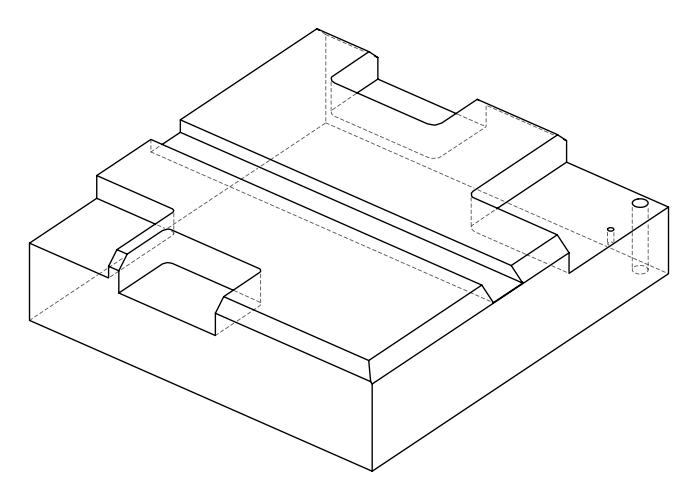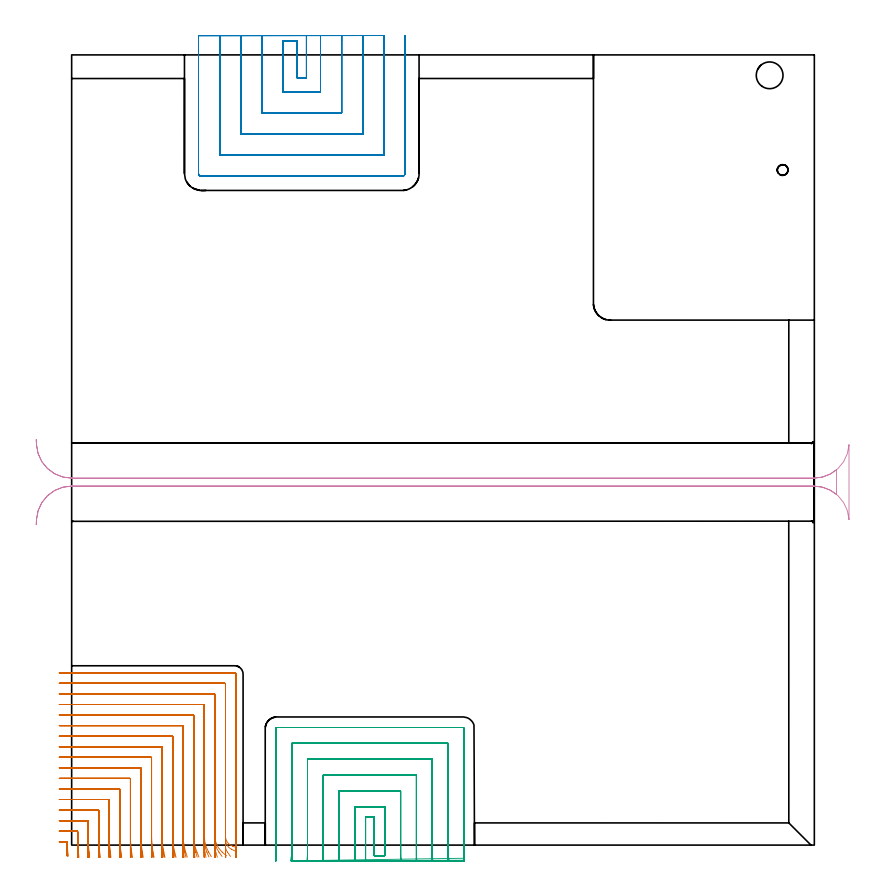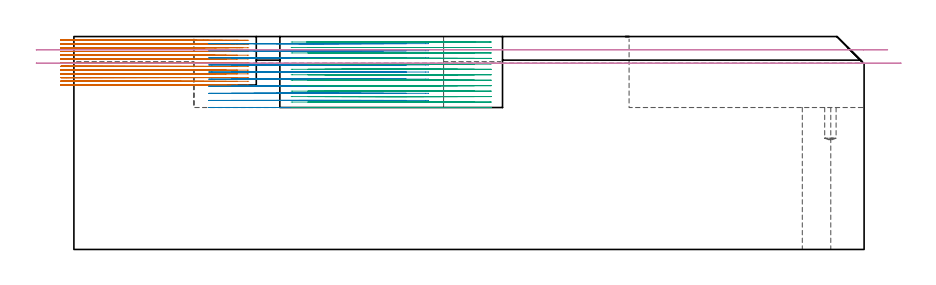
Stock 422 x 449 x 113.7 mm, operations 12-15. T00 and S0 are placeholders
(PLAN: 15 operations, 9 tool changes, 201.3 min)
(1 SPOT_DRILL | STEP1HOLE | NXT0321_9005460120000 | 0.04 min | 4187 mm3)
(2 SPOT_DRILL_1 | STEP1POCKET | NXT0321_9005460120000 | 0.04 min | 4143 mm3)
(3 DRILL_THROUGH_HOLE_INTO_CENTER | STEP1HOLE | NXT0301_065 | 0.33 min | 5257 mm3)
(4 DRILL_TO_ENLARGE_THROUGH_HOLE | STEP1HOLE | UGT0301_282 | 0.34 min | 11137 mm3)
(5 DRILL_BLIND_HOLE_INTO_CENTER | STEP1POCKET | NXT0301_032 | 0.09 min | 496 mm3)
(6 AREA_MILL | FG_CHAMFER_SURFACE | UGT0205_001 | 0.74 min | 2062 mm3)
(7 AREA_MILL_1 | FG_CHAMFER_SURFACE_1 | UGT0205_001 | 2.84 min | 6374 mm3)
(8 AREA_MILL_2 | FG_CHAMFER_SURFACE_2 | UGT0205_001 | 7.63 min | 15856 mm3)
(9 AREA_MILL_3 | FG_CHAMFER_SURFACE_3 | UGT0205_001 | 4.24 min | 10134 mm3)
(10 AREA_MILL_4 | FG_CHAMFER_SURFACE_4 | UGT0205_001 | 12.65 min | 30746 mm3)
(11 MILL_CORNER_NOTCH_RECTANGULAR | CORNER_NOTCH_RECTANGULAR | NXT0201_012 | Follow Part, ap 4, ae 75% | 38.88 min | 703736 mm3)
(12 MILL_CORNER_NOTCH_RECTANGULAR_1 | CORNER_NOTCH_RECTANGULAR_1 | NXT0201_009 | Follow Part, ap 2, ae 75% | 53.77 min | 256352 mm3)
(13 MILL_SLOT | SLOT_PARTIAL_RECTANGULAR | NXT0201_012 | Follow Part, ap 4, ae 75% | 30.95 min | 386375 mm3)
(14 MILL_SLOT_1 | SLOT_PARTIAL_RECTANGULAR_1 | NXT0201_011 | Follow Part, ap 3, ae 75% | 44.79 min | 326332 mm3)
(15 MILL_RECTANGULAR_SLOT | SLOT_RECTANGULAR | UGT0201_019 | Follow Part, ap 10, ae 75% | 3.96 min | 262564 mm3)
(TOOL NXT0321_9005460120000 | NC Spot Drill, 142deg, 12mm, Carbide, Uncoated | D12 PA142 FL30 Z2)
(TOOL NXT0301_065 | Carbide Drill 9.4mm [860.1-0940-075A1-MM 2214] | D9.4 PA140 FL98 Z2)
(TOOL UGT0301_282 | Twist Drill 15.2 mm | D15.2 PA118 FL120 Z2)
(TOOL NXT0301_032 | Carbide Drill 6.1mm [860.1-0610-031A1-MM 2214] | D6.1 PA140 FL53 Z2)
(TOOL UGT0205_001 | Chamfer Mill 20 x 3 x 45 deg. | D20 FL50 Z2)
(TOOL NXT0201_012 | ENDMILL 16mm [2P460-1600-NA 1630] | D16 FL38 Z6)
(TOOL NXT0201_009 | ENDMILL 8mm [2P460-0800-NA 1630] | D8 FL26 Z6)
(TOOL NXT0201_011 | ENDMILL 12mm [2P460-1200-NA 1630] | D12 FL38 Z6)
(TOOL UGT0201_019 | End mill 40 mm | D40 FL63 Z6)
(OP 12 MILL_CORNER_NOTCH_RECTANGULAR_1)
G17 G21 G94 G90
T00 M6
G54
G17 G0 G90 X-1.97 Y-6.308 S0 M3
G43 Z123.7 H1
Z111.708
G94 G1 X-2.233 Y-3.319 F250.
G2 X-2.534 Y1.521 R96.
G3 X-2.928 Y1.9 R0.4
G1 X-4.
X-7.
G0 Z123.7
X4.161 Y-6.985
Z111.708
G1 X3.858 Y-4.
G2 X3.4 Y5.072 R90. F500.
G1 Y7.506
G3 X3.006 Y7.9 R0.4
G1 X-4.
X-7. F250.
G0 Z123.7
X10.215 Y-6.982
Z111.708
G1 X9.891 Y-4.
G2 X9.4 Y5.072 R84. F500.
G1 Y13.506
G3 X9.006 Y13.9 R0.4
G1 X-4.
X-7. F250.
G0 Z123.7
X16.278 Y-6.98
Z111.708
G1 X15.929 Y-4.
G2 X15.4 Y5.072 R78. F500.
G1 Y19.505
G3 X15.005 Y19.9 R0.4
G1 X-4.
X-7. F250.
G0 Z123.7
X22.352 Y-6.976
Z111.708
G1 X21.974 Y-4.
G2 X21.4 Y5.072 R72. F500.
G1 Y25.505
G3 X21.005 Y25.9 R0.4
G1 X-4.
X-7. F250.
G0 Z123.7
X28.439 Y-6.972
Z111.708
G1 X28.027 Y-4.
G2 X27.4 Y5.072 R66. F500.
G1 Y31.505
G3 X27.005 Y31.9 R0.4
G1 X-4.
X-7. F250.
G0 Z123.7
X34.544 Y-6.966
Z111.708
G1 X34.09 Y-4.
G2 X33.4 Y5.072 R60. F500.
G1 Y37.505
G3 X33.005 Y37.9 R0.4
G1 X-4.
X-7. F250.
G0 Z123.7
X40.672 Y-6.957
Z111.708
G1 X40.168 Y-4.
G2 X39.4 Y5.072 R54. F500.
G1 Y43.505
G3 X39.005 Y43.9 R0.4
G1 X-4.
X-7. F250.
G0 Z123.7
X46.832 Y-6.946
Z111.708
G1 X46.265 Y-4.
G2 X45.4 Y5.072 R48. F500.
G1 Y49.504
G3 X45.004 Y49.9 R0.4
G1 X-4.
X-7. F250.
G0 Z123.7
X53.04 Y-6.929
Z111.708
G1 X52.392 Y-4.
G2 X51.4 Y5.072 R42. F500.
G1 Y55.504
G3 X51.004 Y55.9 R0.4
G1 X-4.
X-7. F250.
G0 Z123.7
X59.318 Y-6.903
Z111.708
G1 X58.562 Y-4.
G2 X57.4 Y5.072 R36. F500.
G1 Y61.504
G3 X57.004 Y61.9 R0.4
G1 X-4.
X-7. F250.
G0 Z123.7
X65.712 Y-6.86
Z111.708
G1 X64.805 Y-4.
G2 X63.4 Y5.072 R30. F500.
G1 Y67.504
G3 X63.004 Y67.9 R0.4
G1 X-4.
X-7. F250.
G0 Z123.7
X72.315 Y-6.777
Z111.708
G1 X71.181 Y-4.
G2 X69.4 Y5.072 R24. F500.
G1 Y73.504
G3 X69.004 Y73.9 R0.4
G1 X-4.
X-7. F250.
G0 Z123.7
X79.366 Y-6.591
Z111.708
G1 X77.854 Y-4.
G2 X75.4 Y5.072 R18. F500.
G1 Y79.503
G3 X75.003 Y79.9 R0.4
G1 X-4.
X-7. F250.
G0 Z123.7
X87.814 Y-5.964
Z111.708
G1 X85.546 Y-4.
G2 X81.4 Y5.072 R12. F500.
G1 Y85.503
G3 X81.003 Y85.9 R0.4
G1 X-4.
X-7. F250.
G0 Z123.7
X92.771 Y-1.08
Z111.708
G1 X91.36 Y-0.57
G2 X87.4 Y5.072 R6. F500.
G1 Y91.503
G3 X87.003 Y91.9 R0.4
G1 X-4.
X-7. F250.
G0 Z123.7
X93.4 Y2.072
Z111.708
G1 Y5.072
Y97.2 F500.
G3 X92.7 Y97.9 R0.7
G1 X-4.
X-7. F250.
G0 Z123.7
X-2.201 Y-6.196
Z109.715
G1 X-2.396 Y-3.203
G2 X-2.588 Y1.513 R96.
G3 X-2.981 Y1.9 R0.4
G1 X-4.
X-7.
G0 Z123.7
X3.911 Y-6.991
Z109.715
G1 X3.676 Y-4.
G2 X3.4 Y3.049 R90. F500.
G1 Y7.506
G3 X3.006 Y7.9 R0.4
G1 X-4.
X-7. F250.
G0 Z123.7
X9.948 Y-6.989
Z109.715
G1 X9.696 Y-4.
G2 X9.4 Y3.049 R84. F500.
G1 Y13.506
G3 X9.006 Y13.9 R0.4
G1 X-4.
X-7. F250.
G0 Z123.7
X15.99 Y-6.988
Z109.715
G1 X15.719 Y-4.
G2 X15.4 Y3.049 R78. F500.
G1 Y19.505
G3 X15.005 Y19.9 R0.4
G1 X-4.
X-7. F250.
G0 Z123.7
X22.04 Y-6.986
Z109.715
G1 X21.746 Y-4.
G2 X21.4 Y3.049 R72. F500.
G1 Y25.505
G3 X21.005 Y25.9 R0.4
G1 X-4.
X-7. F250.
G0 Z123.7
X28.098 Y-6.983
Z109.715
G1 X27.777 Y-4.
G2 X27.4 Y3.049 R66. F500.
G1 Y31.505
G3 X27.005 Y31.9 R0.4
G1 X-4.
X-7. F250.
G0 Z123.7
X34.168 Y-6.979
Z109.715
G1 X33.815 Y-4.
G2 X33.4 Y3.049 R60. F500.
G1 Y37.505
G3 X33.005 Y37.9 R0.4
G1 X-4.
X-7. F250.
G0 Z123.7
X40.254 Y-6.974
Z109.715
G1 X39.862 Y-4.
G2 X39.4 Y3.049 R54. F500.
G1 Y43.505
G3 X39.005 Y43.9 R0.4
G1 X-4.
X-7. F250.
G0 Z123.7
X46.361 Y-6.967
Z109.715
G1 X45.92 Y-4.
G2 X45.4 Y3.049 R48. F500.
G1 Y49.504
G3 X45.004 Y49.9 R0.4
G1 X-4.
X-7. F250.
G0 Z123.7
X52.499 Y-6.957
Z109.715
G1 X51.996 Y-4.
G2 X51.4 Y3.049 R42. F500.
G1 Y55.504
G3 X51.004 Y55.9 R0.4
G1 X-4.
X-7. F250.
G0 Z123.7
X58.684 Y-6.942
Z109.715
G1 X58.097 Y-4.
G2 X57.4 Y3.049 R36. F500.
G1 Y61.504
G3 X57.004 Y61.9 R0.4
G1 X-4.
X-7. F250.
G0 Z123.7
X64.945 Y-6.916
Z109.715
G1 X64.24 Y-4.
G2 X63.4 Y3.049 R30. F500.
G1 Y67.504
G3 X63.004 Y67.9 R0.4
G1 X-4.
X-7. F250.
G0 Z123.7
X71.34 Y-6.868
Z109.715
G1 X70.458 Y-4.
G2 X69.4 Y3.049 R24. F500.
G1 Y73.504
G3 X69.004 Y73.9 R0.4
G1 X-4.
X-7. F250.
G0 Z123.7
X78.012 Y-6.76
Z109.715
G1 X76.838 Y-4.
G2 X75.4 Y3.049 R18. F500.
G1 Y79.503
G3 X75.003 Y79.9 R0.4
G1 X-4.
X-7. F250.
G0 Z123.7
X85.451 Y-6.428
Z109.715
G1 X83.688 Y-4.
G2 X81.4 Y3.049 R12. F500.
G1 Y85.503
G3 X81.003 Y85.9 R0.4
G1 X-4.
X-7. F250.
G0 Z123.7
X93.434 Y-3.659
Z109.715
G1 X90.744 Y-2.331
G2 X87.4 Y3.049 R6. F500.
G1 Y91.503
G3 X87.003 Y91.9 R0.4
G1 X-4.
X-7. F250.
G0 Z123.7
X93.4 Y0.049
Z109.715
G1 Y3.049
Y97.2 F500.
G3 X92.7 Y97.9 R0.7
G1 X-4.
X-7. F250.
G0 Z123.7
X-2.486 Y-6.067
Z107.723
G1 X-2.566 Y-3.069
G2 X-2.6 Y-0.511 R96.
G1 Y1.506
G3 X-2.994 Y1.9 R0.4
G1 X-4.
X-7.
G0 Z123.7
X3.584 Y-6.998
Z107.723
G1 X3.468 Y-4.
G2 X3.4 Y-0.511 R90. F500.
G1 Y7.506
G3 X3.006 Y7.9 R0.4
G1 X-4.
X-7. F250.
G0 Z123.7
X9.597 Y-6.997
Z107.723
G1 X9.472 Y-4.
G2 X9.4 Y-0.511 R84. F500.
G1 Y13.506
G3 X9.006 Y13.9 R0.4
G1 X-4.
X-7. F250.
G0 Z123.7
X15.612 Y-6.997
Z107.723
G1 X15.478 Y-4.
G2 X15.4 Y-0.511 R78. F500.
G1 Y19.505
G3 X15.005 Y19.9 R0.4
G1 X-4.
X-7. F250.
G0 Z123.7
X21.63 Y-6.996
Z107.723
G1 X21.485 Y-4.
G2 X21.4 Y-0.511 R72. F500.
G1 Y25.505
G3 X21.005 Y25.9 R0.4
G1 X-4.
X-7. F250.
G0 Z123.7
X27.651 Y-6.996
Z107.723
G1 X27.492 Y-4.
G2 X27.4 Y-0.511 R66. F500.
G1 Y31.505
G3 X27.005 Y31.9 R0.4
G1 X-4.
X-7. F250.
G0 Z123.7
X33.676 Y-6.995
Z107.723
G1 X33.502 Y-4.
G2 X33.4 Y-0.511 R60. F500.
G1 Y37.505
G3 X33.005 Y37.9 R0.4
G1 X-4.
X-7. F250.
G0 Z123.7
X39.707 Y-6.994
Z107.723
G1 X39.513 Y-4.
G2 X39.4 Y-0.511 R54. F500.
G1 Y43.505
G3 X39.005 Y43.9 R0.4
G1 X-4.
X-7. F250.
G0 Z123.7
X45.745 Y-6.992
Z107.723
G1 X45.527 Y-4.
G2 X45.4 Y-0.511 R48. F500.
G1 Y49.504
G3 X45.004 Y49.9 R0.4
G1 X-4.
X-7. F250.
G0 Z123.7
X51.794 Y-6.99
Z107.723
G1 X51.545 Y-4.
G2 X51.4 Y-0.511 R42. F500.
G1 Y55.504
G3 X51.004 Y55.9 R0.4
G1 X-4.
X-7. F250.
G0 Z123.7
X57.86 Y-6.986
Z107.723
G1 X57.569 Y-4.
G2 X57.4 Y-0.511 R36. F500.
G1 Y61.504
G3 X57.004 Y61.9 R0.4
G1 X-4.
X-7. F250.
G0 Z123.7
X63.952 Y-6.98
Z107.723
G1 X63.604 Y-4.
G2 X63.4 Y-0.511 R30. F500.
G1 Y67.504
G3 X63.004 Y67.9 R0.4
G1 X-4.
X-7. F250.
G0 Z123.7
X70.091 Y-6.968
Z107.723
G1 X69.655 Y-4.
G2 X69.4 Y-0.511 R24. F500.
G1 Y73.504
G3 X69.004 Y73.9 R0.4
G1 X-4.
X-7. F250.
G0 Z123.7
X76.323 Y-6.943
Z107.723
G1 X75.741 Y-4.
G2 X75.4 Y-0.511 R18. F500.
G1 Y79.503
G3 X75.003 Y79.9 R0.4
G1 X-4.
X-7. F250.
G0 Z123.7
X82.79 Y-6.87
Z107.723
G1 X81.918 Y-4.
G2 X81.4 Y-0.511 R12. F500.
G1 Y85.503
G3 X81.003 Y85.9 R0.4
G1 X-4.
X-7. F250.
G0 Z123.7
X90.263 Y-6.441
Z107.723
G1 X88.518 Y-4.
G2 X87.4 Y-0.511 R6. F500.
G1 Y91.503
G3 X87.003 Y91.9 R0.4
G1 X-4.
X-7. F250.
G0 Z123.7
X93.4 Y-3.511
Z107.723
G1 Y-0.511
Y97.2 F500.
G3 X92.7 Y97.9 R0.7
G1 X-4.
X-7. F250.
G0 Z123.7
X-2.6 Y-6.04
Z105.731
G1 Y-3.04
Y1.506
G3 X-2.994 Y1.9 R0.4
G1 X-4.
X-7.
G0 Z123.7
X3.418 Y-7.
Z105.731
G1 X3.401 Y-4.
G2 X3.4 Y-3.496 R90. F500.
G1 Y7.506
G3 X3.006 Y7.9 R0.4
G1 X-4.
X-7. F250.
G0 Z123.7
X9.42 Y-7.
Z105.731
G1 X9.402 Y-4.
G2 X9.4 Y-3.496 R84. F500.
G1 Y13.506
G3 X9.006 Y13.9 R0.4
G1 X-4.
X-7. F250.
G0 Z123.7
X15.421 Y-7.
Z105.731
G1 X15.402 Y-4.
G2 X15.4 Y-3.496 R78. F500.
G1 Y19.505
G3 X15.005 Y19.9 R0.4
G1 X-4.
X-7. F250.
G0 Z123.7
X21.423 Y-7.
Z105.731
G1 X21.402 Y-4.
G2 X21.4 Y-3.496 R72. F500.
G1 Y25.505
G3 X21.005 Y25.9 R0.4
G1 X-4.
X-7. F250.
G0 Z123.7
X27.425 Y-7.
Z105.731
G1 X27.402 Y-4.
G2 X27.4 Y-3.496 R66. F500.
G1 Y31.505
G3 X27.005 Y31.9 R0.4
G1 X-4.
X-7. F250.
G0 Z123.7
X33.427 Y-7.
Z105.731
G1 X33.402 Y-4.
G2 X33.4 Y-3.496 R60. F500.
G1 Y37.505
G3 X33.005 Y37.9 R0.4
G1 X-4.
X-7. F250.
G0 Z123.7
X39.43 Y-7.
Z105.731
G1 X39.402 Y-4.
G2 X39.4 Y-3.496 R54. F500.
G1 Y43.505
G3 X39.005 Y43.9 R0.4
G1 X-4.
X-7. F250.
G0 Z123.7
X45.434 Y-7.
Z105.731
G1 X45.403 Y-4.
G2 X45.4 Y-3.496 R48. F500.
G1 Y49.504
G3 X45.004 Y49.9 R0.4
G1 X-4.
X-7. F250.
G0 Z123.7
X51.439 Y-7.
Z105.731
G1 X51.403 Y-4.
G2 X51.4 Y-3.496 R42. F500.
G1 Y55.504
G3 X51.004 Y55.9 R0.4
G1 X-4.
X-7. F250.
G0 Z123.7
X57.446 Y-7.
Z105.731
G1 X57.404 Y-4.
G2 X57.4 Y-3.496 R36. F500.
G1 Y61.504
G3 X57.004 Y61.9 R0.4
G1 X-4.
X-7. F250.
G0 Z123.7
X63.455 Y-7.
Z105.731
G1 X63.404 Y-4.
G2 X63.4 Y-3.496 R30. F500.
G1 Y67.504
G3 X63.004 Y67.9 R0.4
G1 X-4.
X-7. F250.
G0 Z123.7
X69.468 Y-6.999
Z105.731
G1 X69.405 Y-4.
G2 X69.4 Y-3.496 R24. F500.
G1 Y73.504
G3 X69.004 Y73.9 R0.4
G1 X-4.
X-7. F250.
G0 Z123.7
X75.491 Y-6.999
Z105.731
G1 X75.407 Y-4.
G2 X75.4 Y-3.496 R18. F500.
G1 Y79.503
G3 X75.003 Y79.9 R0.4
G1 X-4.
X-7. F250.
G0 Z123.7
X81.537 Y-6.997
Z105.731
G1 X81.411 Y-4.
G2 X81.4 Y-3.496 R12. F500.
G1 Y85.503
G3 X81.003 Y85.9 R0.4
G1 X-4.
X-7. F250.
G0 Z123.7
X87.673 Y-6.989
Z105.731
G1 X87.421 Y-4.
G2 X87.4 Y-3.496 R6. F500.
G1 Y91.503
G3 X87.003 Y91.9 R0.4
G1 X-4.
X-7. F250.
G0 Z123.7
X93.4 Y-6.496
Z105.731
G1 Y-3.496
Y97.2 F500.
G3 X92.7 Y97.9 R0.7
G1 X-4.
X-7. F250.
G0 Z123.7
X-2.6 Y-6.04
Z103.738
G1 Y-3.04
Y1.506
G3 X-2.994 Y1.9 R0.4
G1 X-4.
X-7.
G0 Z123.7
X3.4 Y-7.
Z103.738
G1 Y-4.
Y7.506 F500.
G3 X3.006 Y7.9 R0.4
G1 X-4.
X-7. F250.
G0 Z123.7
X9.4 Y-7.
Z103.738
G1 Y-4.
Y13.506 F500.
G3 X9.006 Y13.9 R0.4
G1 X-4.
X-7. F250.
G0 Z123.7
X15.4 Y-7.
Z103.738
G1 Y-4.
Y19.505 F500.
G3 X15.005 Y19.9 R0.4
G1 X-4.
X-7. F250.
G0 Z123.7
X21.4 Y-7.
Z103.738
G1 Y-4.
Y25.505 F500.
G3 X21.005 Y25.9 R0.4
G1 X-4.
X-7. F250.
G0 Z123.7
X27.4 Y-7.
Z103.738
G1 Y-4.
Y31.505 F500.
G3 X27.005 Y31.9 R0.4
G1 X-4.
X-7. F250.
G0 Z123.7
X33.4 Y-7.
Z103.738
G1 Y-4.
Y37.505 F500.
G3 X33.005 Y37.9 R0.4
G1 X-4.
X-7. F250.
G0 Z123.7
X39.4 Y-7.
Z103.738
G1 Y-4.
Y43.505 F500.
G3 X39.005 Y43.9 R0.4
G1 X-4.
X-7. F250.
G0 Z123.7
X45.4 Y-7.
Z103.738
G1 Y-4.
Y49.504 F500.
G3 X45.004 Y49.9 R0.4
G1 X-4.
X-7. F250.
G0 Z123.7
X51.4 Y-7.
Z103.738
G1 Y-4.
Y55.504 F500.
G3 X51.004 Y55.9 R0.4
G1 X-4.
X-7. F250.
G0 Z123.7
X57.4 Y-7.
Z103.738
G1 Y-4.
Y61.504 F500.
G3 X57.004 Y61.9 R0.4
G1 X-4.
X-7. F250.
G0 Z123.7
X63.4 Y-7.
Z103.738
G1 Y-4.
Y67.504 F500.
G3 X63.004 Y67.9 R0.4
G1 X-4.
X-7. F250.
G0 Z123.7
X69.4 Y-7.
Z103.738
G1 Y-4.
Y73.504 F500.
G3 X69.004 Y73.9 R0.4
G1 X-4.
X-7. F250.
G0 Z123.7
X75.4 Y-7.
Z103.738
G1 Y-4.
Y79.503 F500.
G3 X75.003 Y79.9 R0.4
G1 X-4.
X-7. F250.
G0 Z123.7
X81.4 Y-7.
Z103.738
G1 Y-4.
Y85.503 F500.
G3 X81.003 Y85.9 R0.4
G1 X-4.
X-7. F250.
G0 Z123.7
X87.4 Y-7.
Z103.738
G1 Y-4.
Y91.503 F500.
G3 X87.003 Y91.9 R0.4
G1 X-4.
X-7. F250.
G0 Z123.7
X93.4 Y-7.
Z103.738
G1 Y-4.
Y97.2 F500.
G3 X92.7 Y97.9 R0.7
G1 X-4.
X-7. F250.
G0 Z123.7
X-2.6 Y-6.04
Z101.746
G1 Y-3.04
Y1.506
G3 X-2.994 Y1.9 R0.4
G1 X-4.
X-7.
G0 Z123.7
X3.4 Y-7.
Z101.746
G1 Y-4.
Y7.506 F500.
G3 X3.006 Y7.9 R0.4
G1 X-4.
X-7. F250.
G0 Z123.7
X9.4 Y-7.
Z101.746
G1 Y-4.
Y13.506 F500.
G3 X9.006 Y13.9 R0.4
G1 X-4.
X-7. F250.
G0 Z123.7
X15.4 Y-7.
Z101.746
G1 Y-4.
Y19.505 F500.
G3 X15.005 Y19.9 R0.4
G1 X-4.
X-7. F250.
G0 Z123.7
X21.4 Y-7.
Z101.746
G1 Y-4.
Y25.505 F500.
G3 X21.005 Y25.9 R0.4
G1 X-4.
X-7. F250.
G0 Z123.7
X27.4 Y-7.
Z101.746
G1 Y-4.
Y31.505 F500.
G3 X27.005 Y31.9 R0.4
G1 X-4.
X-7. F250.
G0 Z123.7
X33.4 Y-7.
Z101.746
G1 Y-4.
Y37.505 F500.
G3 X33.005 Y37.9 R0.4
G1 X-4.
X-7. F250.
G0 Z123.7
X39.4 Y-7.
Z101.746
G1 Y-4.
Y43.505 F500.
G3 X39.005 Y43.9 R0.4
G1 X-4.
X-7. F250.
G0 Z123.7
X45.4 Y-7.
Z101.746
G1 Y-4.
Y49.504 F500.
G3 X45.004 Y49.9 R0.4
G1 X-4.
X-7. F250.
G0 Z123.7
X51.4 Y-7.
Z101.746
G1 Y-4.
Y55.504 F500.
G3 X51.004 Y55.9 R0.4
G1 X-4.
X-7. F250.
G0 Z123.7
X57.4 Y-7.
Z101.746
G1 Y-4.
Y61.504 F500.
G3 X57.004 Y61.9 R0.4
G1 X-4.
X-7. F250.
G0 Z123.7
X63.4 Y-7.
Z101.746
G1 Y-4.
Y67.504 F500.
G3 X63.004 Y67.9 R0.4
G1 X-4.
X-7. F250.
G0 Z123.7
X69.4 Y-7.
Z101.746
G1 Y-4.
Y73.504 F500.
G3 X69.004 Y73.9 R0.4
G1 X-4.
X-7. F250.
G0 Z123.7
X75.4 Y-7.
Z101.746
G1 Y-4.
Y79.503 F500.
G3 X75.003 Y79.9 R0.4
G1 X-4.
X-7. F250.
G0 Z123.7
X81.4 Y-7.
Z101.746
G1 Y-4.
Y85.503 F500.
G3 X81.003 Y85.9 R0.4
G1 X-4.
X-7. F250.
G0 Z123.7
X87.4 Y-7.
Z101.746
G1 Y-4.
Y91.503 F500.
G3 X87.003 Y91.9 R0.4
G1 X-4.
X-7. F250.
G0 Z123.7
X93.4 Y-7.
Z101.746
G1 Y-4.
Y97.2 F500.
G3 X92.7 Y97.9 R0.7
G1 X-4.
X-7. F250.
G0 Z123.7
X-2.6 Y-6.04
Z99.754
G1 Y-3.04
Y1.506
G3 X-2.994 Y1.9 R0.4
G1 X-4.
X-7.
G0 Z123.7
X3.4 Y-7.
Z99.754
G1 Y-4.
Y7.506 F500.
G3 X3.006 Y7.9 R0.4
G1 X-4.
X-7. F250.
G0 Z123.7
X9.4 Y-7.
Z99.754
G1 Y-4.
Y13.506 F500.
G3 X9.006 Y13.9 R0.4
G1 X-4.
X-7. F250.
G0 Z123.7
X15.4 Y-7.
Z99.754
G1 Y-4.
Y19.505 F500.
G3 X15.005 Y19.9 R0.4
G1 X-4.
X-7. F250.
G0 Z123.7
X21.4 Y-7.
Z99.754
G1 Y-4.
Y25.505 F500.
G3 X21.005 Y25.9 R0.4
G1 X-4.
X-7. F250.
G0 Z123.7
X27.4 Y-7.
Z99.754
G1 Y-4.
Y31.505 F500.
G3 X27.005 Y31.9 R0.4
G1 X-4.
X-7. F250.
G0 Z123.7
X33.4 Y-7.
Z99.754
G1 Y-4.
Y37.505 F500.
G3 X33.005 Y37.9 R0.4
G1 X-4.
X-7. F250.
G0 Z123.7
X39.4 Y-7.
Z99.754
G1 Y-4.
Y43.505 F500.
G3 X39.005 Y43.9 R0.4
G1 X-4.
X-7. F250.
G0 Z123.7
X45.4 Y-7.
Z99.754
G1 Y-4.
Y49.504 F500.
G3 X45.004 Y49.9 R0.4
G1 X-4.
X-7. F250.
G0 Z123.7
X51.4 Y-7.
Z99.754
G1 Y-4.
Y55.504 F500.
G3 X51.004 Y55.9 R0.4
G1 X-4.
X-7. F250.
G0 Z123.7
X57.4 Y-7.
Z99.754
G1 Y-4.
Y61.504 F500.
G3 X57.004 Y61.9 R0.4
G1 X-4.
X-7. F250.
G0 Z123.7
X63.4 Y-7.
Z99.754
G1 Y-4.
Y67.504 F500.
G3 X63.004 Y67.9 R0.4
G1 X-4.
X-7. F250.
G0 Z123.7
X69.4 Y-7.
Z99.754
G1 Y-4.
Y73.504 F500.
G3 X69.004 Y73.9 R0.4
G1 X-4.
X-7. F250.
G0 Z123.7
X75.4 Y-7.
Z99.754
G1 Y-4.
Y79.503 F500.
G3 X75.003 Y79.9 R0.4
G1 X-4.
X-7. F250.
G0 Z123.7
X81.4 Y-7.
Z99.754
G1 Y-4.
Y85.503 F500.
G3 X81.003 Y85.9 R0.4
G1 X-4.
X-7. F250.
G0 Z123.7
X87.4 Y-7.
Z99.754
G1 Y-4.
Y91.503 F500.
G3 X87.003 Y91.9 R0.4
G1 X-4.
X-7. F250.
G0 Z123.7
X93.4 Y-7.
Z99.754
G1 Y-4.
Y97.2 F500.
G3 X92.7 Y97.9 R0.7
G1 X-4.
X-7. F250.
G0 Z123.7
X-2.6 Y-6.04
Z97.762
G1 Y-3.04
Y1.506
G3 X-2.994 Y1.9 R0.4
G1 X-4.
X-7.
G0 Z123.7
X3.4 Y-7.
Z97.762
G1 Y-4.
Y7.506 F500.
G3 X3.006 Y7.9 R0.4
G1 X-4.
X-7. F250.
G0 Z123.7
X9.4 Y-7.
Z97.762
G1 Y-4.
Y13.506 F500.
G3 X9.006 Y13.9 R0.4
G1 X-4.
X-7. F250.
G0 Z123.7
X15.4 Y-7.
Z97.762
G1 Y-4.
Y19.505 F500.
G3 X15.005 Y19.9 R0.4
G1 X-4.
X-7. F250.
G0 Z123.7
X21.4 Y-7.
Z97.762
G1 Y-4.
Y25.505 F500.
G3 X21.005 Y25.9 R0.4
G1 X-4.
X-7. F250.
G0 Z123.7
X27.4 Y-7.
Z97.762
G1 Y-4.
Y31.505 F500.
G3 X27.005 Y31.9 R0.4
G1 X-4.
X-7. F250.
G0 Z123.7
X33.4 Y-7.
Z97.762
G1 Y-4.
Y37.505 F500.
G3 X33.005 Y37.9 R0.4
G1 X-4.
X-7. F250.
G0 Z123.7
X39.4 Y-7.
Z97.762
G1 Y-4.
Y43.505 F500.
G3 X39.005 Y43.9 R0.4
G1 X-4.
X-7. F250.
G0 Z123.7
X45.4 Y-7.
Z97.762
G1 Y-4.
Y49.504 F500.
G3 X45.004 Y49.9 R0.4
G1 X-4.
X-7. F250.
G0 Z123.7
X51.4 Y-7.
Z97.762
G1 Y-4.
Y55.504 F500.
G3 X51.004 Y55.9 R0.4
G1 X-4.
X-7. F250.
G0 Z123.7
X57.4 Y-7.
Z97.762
G1 Y-4.
Y61.504 F500.
G3 X57.004 Y61.9 R0.4
G1 X-4.
X-7. F250.
G0 Z123.7
X63.4 Y-7.
Z97.762
G1 Y-4.
Y67.504 F500.
G3 X63.004 Y67.9 R0.4
G1 X-4.
X-7. F250.
G0 Z123.7
X69.4 Y-7.
Z97.762
G1 Y-4.
Y73.504 F500.
G3 X69.004 Y73.9 R0.4
G1 X-4.
X-7. F250.
G0 Z123.7
X75.4 Y-7.
Z97.762
G1 Y-4.
Y79.503 F500.
G3 X75.003 Y79.9 R0.4
G1 X-4.
X-7. F250.
G0 Z123.7
X81.4 Y-7.
Z97.762
G1 Y-4.
Y85.503 F500.
G3 X81.003 Y85.9 R0.4
G1 X-4.
X-7. F250.
G0 Z123.7
X87.4 Y-7.
Z97.762
G1 Y-4.
Y91.503 F500.
G3 X87.003 Y91.9 R0.4
G1 X-4.
X-7. F250.
G0 Z123.7
X93.4 Y-7.
Z97.762
G1 Y-4.
Y97.2 F500.
G3 X92.7 Y97.9 R0.7
G1 X-4.
X-7. F250.
G0 Z123.7
X-2.6 Y-6.04
Z95.769
G1 Y-3.04
Y1.506
G3 X-2.994 Y1.9 R0.4
G1 X-4.
X-7.
G0 Z123.7
X3.4 Y-7.
Z95.769
G1 Y-4.
Y7.506 F500.
G3 X3.006 Y7.9 R0.4
G1 X-4.
X-7. F250.
G0 Z123.7
X9.4 Y-7.
Z95.769
G1 Y-4.
Y13.506 F500.
G3 X9.006 Y13.9 R0.4
G1 X-4.
X-7. F250.
G0 Z123.7
X15.4 Y-7.
Z95.769
G1 Y-4.
Y19.505 F500.
G3 X15.005 Y19.9 R0.4
G1 X-4.
X-7. F250.
G0 Z123.7
X21.4 Y-7.
Z95.769
G1 Y-4.
Y25.505 F500.
G3 X21.005 Y25.9 R0.4
G1 X-4.
X-7. F250.
G0 Z123.7
X27.4 Y-7.
Z95.769
G1 Y-4.
Y31.505 F500.
G3 X27.005 Y31.9 R0.4
G1 X-4.
X-7. F250.
G0 Z123.7
X33.4 Y-7.
Z95.769
G1 Y-4.
Y37.505 F500.
G3 X33.005 Y37.9 R0.4
G1 X-4.
X-7. F250.
G0 Z123.7
X39.4 Y-7.
Z95.769
G1 Y-4.
Y43.505 F500.
G3 X39.005 Y43.9 R0.4
G1 X-4.
X-7. F250.
G0 Z123.7
X45.4 Y-7.
Z95.769
G1 Y-4.
Y49.504 F500.
G3 X45.004 Y49.9 R0.4
G1 X-4.
X-7. F250.
G0 Z123.7
X51.4 Y-7.
Z95.769
G1 Y-4.
Y55.504 F500.
G3 X51.004 Y55.9 R0.4
G1 X-4.
X-7. F250.
G0 Z123.7
X57.4 Y-7.
Z95.769
G1 Y-4.
Y61.504 F500.
G3 X57.004 Y61.9 R0.4
G1 X-4.
X-7. F250.
G0 Z123.7
X63.4 Y-7.
Z95.769
G1 Y-4.
Y67.504 F500.
G3 X63.004 Y67.9 R0.4
G1 X-4.
X-7. F250.
G0 Z123.7
X69.4 Y-7.
Z95.769
G1 Y-4.
Y73.504 F500.
G3 X69.004 Y73.9 R0.4
G1 X-4.
X-7. F250.
G0 Z123.7
X75.4 Y-7.
Z95.769
G1 Y-4.
Y79.503 F500.
G3 X75.003 Y79.9 R0.4
G1 X-4.
X-7. F250.
G0 Z123.7
X81.4 Y-7.
Z95.769
G1 Y-4.
Y85.503 F500.
G3 X81.003 Y85.9 R0.4
G1 X-4.
X-7. F250.
G0 Z123.7
X87.4 Y-7.
Z95.769
G1 Y-4.
Y91.503 F500.
G3 X87.003 Y91.9 R0.4
G1 X-4.
X-7. F250.
G0 Z123.7
X93.4 Y-7.
Z95.769
G1 Y-4.
Y97.2 F500.
G3 X92.7 Y97.9 R0.7
G1 X-4.
X-7. F250.
G0 Z123.7
X-2.6 Y-6.04
Z93.777
G1 Y-3.04
Y1.506
G3 X-2.994 Y1.9 R0.4
G1 X-4.
X-7.
G0 Z123.7
X3.4 Y-7.
Z93.777
G1 Y-4.
Y7.506 F500.
G3 X3.006 Y7.9 R0.4
G1 X-4.
X-7. F250.
G0 Z123.7
X9.4 Y-7.
Z93.777
G1 Y-4.
Y13.506 F500.
G3 X9.006 Y13.9 R0.4
G1 X-4.
X-7. F250.
G0 Z123.7
X15.4 Y-7.
Z93.777
G1 Y-4.
Y19.505 F500.
G3 X15.005 Y19.9 R0.4
G1 X-4.
X-7. F250.
G0 Z123.7
X21.4 Y-7.
Z93.777
G1 Y-4.
Y25.505 F500.
G3 X21.005 Y25.9 R0.4
G1 X-4.
X-7. F250.
G0 Z123.7
X27.4 Y-7.
Z93.777
G1 Y-4.
Y31.505 F500.
G3 X27.005 Y31.9 R0.4
G1 X-4.
X-7. F250.
G0 Z123.7
X33.4 Y-7.
Z93.777
G1 Y-4.
Y37.505 F500.
G3 X33.005 Y37.9 R0.4
G1 X-4.
X-7. F250.
G0 Z123.7
X39.4 Y-7.
Z93.777
G1 Y-4.
Y43.505 F500.
G3 X39.005 Y43.9 R0.4
G1 X-4.
X-7. F250.
G0 Z123.7
X45.4 Y-7.
Z93.777
G1 Y-4.
Y49.504 F500.
G3 X45.004 Y49.9 R0.4
G1 X-4.
X-7. F250.
G0 Z123.7
X51.4 Y-7.
Z93.777
G1 Y-4.
Y55.504 F500.
G3 X51.004 Y55.9 R0.4
G1 X-4.
X-7. F250.
G0 Z123.7
X57.4 Y-7.
Z93.777
G1 Y-4.
Y61.504 F500.
G3 X57.004 Y61.9 R0.4
G1 X-4.
X-7. F250.
G0 Z123.7
X63.4 Y-7.
Z93.777
G1 Y-4.
Y67.504 F500.
G3 X63.004 Y67.9 R0.4
G1 X-4.
X-7. F250.
G0 Z123.7
X69.4 Y-7.
Z93.777
G1 Y-4.
Y73.504 F500.
G3 X69.004 Y73.9 R0.4
G1 X-4.
X-7. F250.
G0 Z123.7
X75.4 Y-7.
Z93.777
G1 Y-4.
Y79.503 F500.
G3 X75.003 Y79.9 R0.4
G1 X-4.
X-7. F250.
G0 Z123.7
X81.4 Y-7.
Z93.777
G1 Y-4.
Y85.503 F500.
G3 X81.003 Y85.9 R0.4
G1 X-4.
X-7. F250.
G0 Z123.7
X87.4 Y-7.
Z93.777
G1 Y-4.
Y91.503 F500.
G3 X87.003 Y91.9 R0.4
G1 X-4.
X-7. F250.
G0 Z123.7
X93.4 Y-7.
Z93.777
G1 Y-4.
Y97.2 F500.
G3 X92.7 Y97.9 R0.7
G1 X-4.
X-7. F250.
G0 Z123.7
X-2.6 Y-6.04
Z91.785
G1 Y-3.04
Y1.506
G3 X-2.994 Y1.9 R0.4
G1 X-4.
X-7.
G0 Z123.7
X3.4 Y-7.
Z91.785
G1 Y-4.
Y7.506 F500.
G3 X3.006 Y7.9 R0.4
G1 X-4.
X-7. F250.
G0 Z123.7
X9.4 Y-7.
Z91.785
G1 Y-4.
Y13.506 F500.
G3 X9.006 Y13.9 R0.4
G1 X-4.
X-7. F250.
G0 Z123.7
X15.4 Y-7.
Z91.785
G1 Y-4.
Y19.505 F500.
G3 X15.005 Y19.9 R0.4
G1 X-4.
X-7. F250.
G0 Z123.7
X21.4 Y-7.
Z91.785
G1 Y-4.
Y25.505 F500.
G3 X21.005 Y25.9 R0.4
G1 X-4.
X-7. F250.
G0 Z123.7
X27.4 Y-7.
Z91.785
G1 Y-4.
Y31.505 F500.
G3 X27.005 Y31.9 R0.4
G1 X-4.
X-7. F250.
G0 Z123.7
X33.4 Y-7.
Z91.785
G1 Y-4.
Y37.505 F500.
G3 X33.005 Y37.9 R0.4
G1 X-4.
X-7. F250.
G0 Z123.7
X39.4 Y-7.
Z91.785
G1 Y-4.
Y43.505 F500.
G3 X39.005 Y43.9 R0.4
G1 X-4.
X-7. F250.
G0 Z123.7
X45.4 Y-7.
Z91.785
G1 Y-4.
Y49.504 F500.
G3 X45.004 Y49.9 R0.4
G1 X-4.
X-7. F250.
G0 Z123.7
X51.4 Y-7.
Z91.785
G1 Y-4.
Y55.504 F500.
G3 X51.004 Y55.9 R0.4
G1 X-4.
X-7. F250.
G0 Z123.7
X57.4 Y-7.
Z91.785
G1 Y-4.
Y61.504 F500.
G3 X57.004 Y61.9 R0.4
G1 X-4.
X-7. F250.
G0 Z123.7
X63.4 Y-7.
Z91.785
G1 Y-4.
Y67.504 F500.
G3 X63.004 Y67.9 R0.4
G1 X-4.
X-7. F250.
G0 Z123.7
X69.4 Y-7.
Z91.785
G1 Y-4.
Y73.504 F500.
G3 X69.004 Y73.9 R0.4
G1 X-4.
X-7. F250.
G0 Z123.7
X75.4 Y-7.
Z91.785
G1 Y-4.
Y79.503 F500.
G3 X75.003 Y79.9 R0.4
G1 X-4.
X-7. F250.
G0 Z123.7
X81.4 Y-7.
Z91.785
G1 Y-4.
Y85.503 F500.
G3 X81.003 Y85.9 R0.4
G1 X-4.
X-7. F250.
G0 Z123.7
X87.4 Y-7.
Z91.785
G1 Y-4.
Y91.503 F500.
G3 X87.003 Y91.9 R0.4
G1 X-4.
X-7. F250.
G0 Z123.7
X93.4 Y-7.
Z91.785
G1 Y-4.
Y97.2 F500.
G3 X92.7 Y97.9 R0.7
G1 X-4.
X-7. F250.
G0 Z123.7
X-2.6 Y-6.04
Z89.792
G1 Y-3.04
Y1.506
G3 X-2.994 Y1.9 R0.4
G1 X-4.
X-7.
G0 Z123.7
X3.4 Y-7.
Z89.792
G1 Y-4.
Y7.506 F500.
G3 X3.006 Y7.9 R0.4
G1 X-4.
X-7. F250.
G0 Z123.7
X9.4 Y-7.
Z89.792
G1 Y-4.
Y13.506 F500.
G3 X9.006 Y13.9 R0.4
G1 X-4.
X-7. F250.
G0 Z123.7
X15.4 Y-7.
Z89.792
G1 Y-4.
Y19.505 F500.
G3 X15.005 Y19.9 R0.4
G1 X-4.
X-7. F250.
G0 Z123.7
X21.4 Y-7.
Z89.792
G1 Y-4.
Y25.505 F500.
G3 X21.005 Y25.9 R0.4
G1 X-4.
X-7. F250.
G0 Z123.7
X27.4 Y-7.
Z89.792
G1 Y-4.
Y31.505 F500.
G3 X27.005 Y31.9 R0.4
G1 X-4.
X-7. F250.
G0 Z123.7
X33.4 Y-7.
Z89.792
G1 Y-4.
Y37.505 F500.
G3 X33.005 Y37.9 R0.4
G1 X-4.
X-7. F250.
G0 Z123.7
X39.4 Y-7.
Z89.792
G1 Y-4.
Y43.505 F500.
G3 X39.005 Y43.9 R0.4
G1 X-4.
X-7. F250.
G0 Z123.7
X45.4 Y-7.
Z89.792
G1 Y-4.
Y49.504 F500.
G3 X45.004 Y49.9 R0.4
G1 X-4.
X-7. F250.
G0 Z123.7
X51.4 Y-7.
Z89.792
G1 Y-4.
Y55.504 F500.
G3 X51.004 Y55.9 R0.4
G1 X-4.
X-7. F250.
G0 Z123.7
X57.4 Y-7.
Z89.792
G1 Y-4.
Y61.504 F500.
G3 X57.004 Y61.9 R0.4
G1 X-4.
X-7. F250.
G0 Z123.7
X63.4 Y-7.
Z89.792
G1 Y-4.
Y67.504 F500.
G3 X63.004 Y67.9 R0.4
G1 X-4.
X-7. F250.
G0 Z123.7
X69.4 Y-7.
Z89.792
G1 Y-4.
Y73.504 F500.
G3 X69.004 Y73.9 R0.4
G1 X-4.
X-7. F250.
G0 Z123.7
X75.4 Y-7.
Z89.792
G1 Y-4.
Y79.503 F500.
G3 X75.003 Y79.9 R0.4
G1 X-4.
X-7. F250.
G0 Z123.7
X81.4 Y-7.
Z89.792
G1 Y-4.
Y85.503 F500.
G3 X81.003 Y85.9 R0.4
G1 X-4.
X-7. F250.
G0 Z123.7
X87.4 Y-7.
Z89.792
G1 Y-4.
Y91.503 F500.
G3 X87.003 Y91.9 R0.4
G1 X-4.
X-7. F250.
G0 Z123.7
X93.4 Y-7.
Z89.792
G1 Y-4.
Y97.2 F500.
G3 X92.7 Y97.9 R0.7
G1 X-4.
X-7. F250.
G0 Z123.7
X-2.6 Y-6.04
Z87.8
G1 Y-3.04
Y1.506
G3 X-2.994 Y1.9 R0.4
G1 X-4.
X-7.
G0 Z123.7
X3.4 Y-7.
Z87.8
G1 Y-4.
Y7.506 F500.
G3 X3.006 Y7.9 R0.4
G1 X-4.
X-7. F250.
G0 Z123.7
X9.4 Y-7.
Z87.8
G1 Y-4.
Y13.506 F500.
G3 X9.006 Y13.9 R0.4
G1 X-4.
X-7. F250.
G0 Z123.7
X15.4 Y-7.
Z87.8
G1 Y-4.
Y19.505 F500.
G3 X15.005 Y19.9 R0.4
G1 X-4.
X-7. F250.
G0 Z123.7
X21.4 Y-7.
Z87.8
G1 Y-4.
Y25.505 F500.
G3 X21.005 Y25.9 R0.4
G1 X-4.
X-7. F250.
G0 Z123.7
X27.4 Y-7.
Z87.8
G1 Y-4.
Y31.505 F500.
G3 X27.005 Y31.9 R0.4
G1 X-4.
X-7. F250.
G0 Z123.7
X33.4 Y-7.
Z87.8
G1 Y-4.
Y37.505 F500.
G3 X33.005 Y37.9 R0.4
G1 X-4.
X-7. F250.
G0 Z123.7
X39.4 Y-7.
Z87.8
G1 Y-4.
Y43.505 F500.
G3 X39.005 Y43.9 R0.4
G1 X-4.
X-7. F250.
G0 Z123.7
X45.4 Y-7.
Z87.8
G1 Y-4.
Y49.504 F500.
G3 X45.004 Y49.9 R0.4
G1 X-4.
X-7. F250.
G0 Z123.7
X51.4 Y-7.
Z87.8
G1 Y-4.
Y55.504 F500.
G3 X51.004 Y55.9 R0.4
G1 X-4.
X-7. F250.
G0 Z123.7
X57.4 Y-7.
Z87.8
G1 Y-4.
Y61.504 F500.
G3 X57.004 Y61.9 R0.4
G1 X-4.
X-7. F250.
G0 Z123.7
X63.4 Y-7.
Z87.8
G1 Y-4.
Y67.504 F500.
G3 X63.004 Y67.9 R0.4
G1 X-4.
X-7. F250.
G0 Z123.7
X69.4 Y-7.
Z87.8
G1 Y-4.
Y73.504 F500.
G3 X69.004 Y73.9 R0.4
G1 X-4.
X-7. F250.
G0 Z123.7
X75.4 Y-7.
Z87.8
G1 Y-4.
Y79.503 F500.
G3 X75.003 Y79.9 R0.4
G1 X-4.
X-7. F250.
G0 Z123.7
X81.4 Y-7.
Z87.8
G1 Y-4.
Y85.503 F500.
G3 X81.003 Y85.9 R0.4
G1 X-4.
X-7. F250.
G0 Z123.7
X87.4 Y-7.
Z87.8
G1 Y-4.
Y91.503 F500.
G3 X87.003 Y91.9 R0.4
G1 X-4.
X-7. F250.
G0 Z123.7
X93.4 Y-7.
Z87.8
G1 Y-4.
Y97.2 F500.
G3 X92.7 Y97.9 R0.7
G1 X-4.
X-7. F250.
G0 Z123.7
M5
M2
(OP 13 MILL_SLOT)
G17 G21 G94 G90
T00 M6
G54
G17 G0 G90 X133.414 Y460. S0 M3
G43 Z123.7 H1
Z109.91
G94 G1 X133.401 Y457. F250.
X133.4 Y456.746 F500.
Y436.
X128.1
Y456.746
X128.099 Y457.
X120.099
X120.1 Y456.746
Y428.
X141.4
Y456.746
X141.401 Y457.
X141.417 Y460. F250.
X108.078
X108.099 Y457.
X108.1 Y456.746 F500.
Y416.
X153.4
Y456.746
X153.401 Y457.
X153.422 Y460. F250.
X96.067
X96.099 Y457.
G2 X96.1 Y456.746 R24. F500.
G1 Y404.
X165.4
Y456.746
G2 X165.401 Y457. R24.
G1 X165.433 Y460. F250.
X84.034 Y459.999
X84.097 Y457.
G2 X84.1 Y456.746 R12. F500.
G1 Y392.
X177.4
Y456.746
G2 X177.403 Y457. R12.
G1 X177.466 Y459.999 F250.
X72.1 Y459.746
Y456.746
Y381.6 F500.
G3 X73.7 Y380. R1.6
G1 X187.8
G3 X189.4 Y381.6 R1.6
G1 Y456.746
Y459.746 F250.
G0 X133.4 Y460. Z106.12
G1 Y457.
Y436. F500.
X128.1
Y457.
X120.1
Y428.
X141.4
Y457.
Y460. F250.
X108.1
Y457.
Y416. F500.
X153.4
Y457.
Y460. F250.
X96.1
Y457.
Y404. F500.
X165.4
Y457.
Y460. F250.
X84.1
Y457.
Y392. F500.
X177.4
Y457.
Y460. F250.
X72.1
Y457.
Y381.6 F500.
G3 X73.7 Y380. R1.6
G1 X187.8
G3 X189.4 Y381.6 R1.6
G1 Y457.
Y460. F250.
G0 X133.4 Z102.33
G1 Y457.
Y436. F500.
X128.1
Y457.
X120.1
Y428.
X141.4
Y457.
Y460. F250.
X108.1
Y457.
Y416. F500.
X153.4
Y457.
Y460. F250.
X96.1
Y457.
Y404. F500.
X165.4
Y457.
Y460. F250.
X84.1
Y457.
Y392. F500.
X177.4
Y457.
Y460. F250.
X72.1
Y457.
Y381.6 F500.
G3 X73.7 Y380. R1.6
G1 X187.8
G3 X189.4 Y381.6 R1.6
G1 Y457.
Y460. F250.
G0 X133.4 Z98.54
G1 Y457.
Y436. F500.
X128.1
Y457.
X120.1
Y428.
X141.4
Y457.
Y460. F250.
X108.1
Y457.
Y416. F500.
X153.4
Y457.
Y460. F250.
X96.1
Y457.
Y404. F500.
X165.4
Y457.
Y460. F250.
X84.1
Y457.
Y392. F500.
X177.4
Y457.
Y460. F250.
X72.1
Y457.
Y381.6 F500.
G3 X73.7 Y380. R1.6
G1 X187.8
G3 X189.4 Y381.6 R1.6
G1 Y457.
Y460. F250.
G0 X133.4 Z94.75
G1 Y457.
Y436. F500.
X128.1
Y457.
X120.1
Y428.
X141.4
Y457.
Y460. F250.
X108.1
Y457.
Y416. F500.
X153.4
Y457.
Y460. F250.
X96.1
Y457.
Y404. F500.
X165.4
Y457.
Y460. F250.
X84.1
Y457.
Y392. F500.
X177.4
Y457.
Y460. F250.
X72.1
Y457.
Y381.6 F500.
G3 X73.7 Y380. R1.6
G1 X187.8
G3 X189.4 Y381.6 R1.6
G1 Y457.
Y460. F250.
G0 X133.4 Z90.96
G1 Y457.
Y436. F500.
X128.1
Y457.
X120.1
Y428.
X141.4
Y457.
Y460. F250.
X108.1
Y457.
Y416. F500.
X153.4
Y457.
Y460. F250.
X96.1
Y457.
Y404. F500.
X165.4
Y457.
Y460. F250.
X84.1
Y457.
Y392. F500.
X177.4
Y457.
Y460. F250.
X72.1
Y457.
Y381.6 F500.
G3 X73.7 Y380. R1.6
G1 X187.8
G3 X189.4 Y381.6 R1.6
G1 Y457.
Y460. F250.
G0 X133.4 Z87.17
G1 Y457.
Y436. F500.
X128.1
Y457.
X120.1
Y428.
X141.4
Y457.
Y460. F250.
X108.1
Y457.
Y416. F500.
X153.4
Y457.
Y460. F250.
X96.1
Y457.
Y404. F500.
X165.4
Y457.
Y460. F250.
X84.1
Y457.
Y392. F500.
X177.4
Y457.
Y460. F250.
X72.1
Y457.
Y381.6 F500.
G3 X73.7 Y380. R1.6
G1 X187.8
G3 X189.4 Y381.6 R1.6
G1 Y457.
Y460. F250.
G0 X133.4 Z83.38
G1 Y457.
Y436. F500.
X128.1
Y457.
X120.1
Y428.
X141.4
Y457.
Y460. F250.
X108.1
Y457.
Y416. F500.
X153.4
Y457.
Y460. F250.
X96.1
Y457.
Y404. F500.
X165.4
Y457.
Y460. F250.
X84.1
Y457.
Y392. F500.
X177.4
Y457.
Y460. F250.
X72.1
Y457.
Y381.6 F500.
G3 X73.7 Y380. R1.6
G1 X187.8
G3 X189.4 Y381.6 R1.6
G1 Y457.
Y460. F250.
G0 X133.4 Z79.59
G1 Y457.
Y436. F500.
X128.1
Y457.
X120.1
Y428.
X141.4
Y457.
Y460. F250.
X108.1
Y457.
Y416. F500.
X153.4
Y457.
Y460. F250.
X96.1
Y457.
Y404. F500.
X165.4
Y457.
Y460. F250.
X84.1
Y457.
Y392. F500.
X177.4
Y457.
Y460. F250.
X72.1
Y457.
Y381.6 F500.
G3 X73.7 Y380. R1.6
G1 X187.8
G3 X189.4 Y381.6 R1.6
G1 Y457.
Y460. F250.
G0 X133.4 Z75.8
G1 Y457.
Y436. F500.
X128.1
Y457.
X120.1
Y428.
X141.4
Y457.
Y460. F250.
X108.1
Y457.
Y416. F500.
X153.4
Y457.
Y460. F250.
X96.1
Y457.
Y404. F500.
X165.4
Y457.
Y460. F250.
X84.1
Y457.
Y392. F500.
X177.4
Y457.
Y460. F250.
X72.1
Y457.
Y381.6 F500.
G3 X73.7 Y380. R1.6
G1 X187.8
G3 X189.4 Y381.6 R1.6
G1 Y457.
Y460. F250.
G0 Z123.7
M5
M2
(OP 14 MILL_SLOT_1)
G17 G21 G94 G90
T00 M6
G54
G17 G0 G90 X166.887 Y-8.999 S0 M3
G43 Z123.7 H1
Z110.785
G94 G1 X166.977 Y-6. F250.
G3 X167. Y-4.472 R51. F500.
G1 Y15.8
X171.9
Y-4.472
G3 X171.923 Y-6. R51.
G1 X177.926
G2 X177.9 Y-4.472 R45.
G1 Y21.8
X161.
Y-4.472
G2 X160.974 Y-6. R45.
G1 X160.872 Y-8.998 F250.
X187.06 Y-8.997
X186.932 Y-6.
G2 X186.9 Y-4.472 R36. F500.
G1 Y30.8
X152.
Y-4.472
G2 X151.968 Y-6. R36.
G1 X151.84 Y-8.997 F250.
X196.113 Y-8.995
X195.943 Y-6.
G2 X195.9 Y-4.472 R27. F500.
G1 Y39.8
X143.
Y-4.472
G2 X142.957 Y-6. R27.
G1 X142.787 Y-8.995 F250.
X205.22 Y-8.989
X204.965 Y-6.
G2 X204.9 Y-4.472 R18. F500.
G1 Y48.8
X134.
Y-4.472
G2 X133.935 Y-6. R18.
G1 X133.68 Y-8.989 F250.
X214.54 Y-8.956
X214.031 Y-6.
G2 X213.9 Y-4.472 R9. F500.
G1 Y57.8
X125.
Y-4.472
G2 X124.869 Y-6. R9.
G1 X124.36 Y-8.956 F250.
X222.9 Y-7.472
Y-4.472
Y66.2 F500.
G3 X222.3 Y66.8 R0.6
G1 X116.6
G3 X116. Y66.2 R0.6
G1 Y-4.472
Y-7.472 F250.
G0 X166.975 Y-9. Z107.869
G1 X166.998 Y-6.
G3 X167. Y-5.595 R51. F500.
G1 Y15.8
X171.9
Y-5.6
G3 X171.902 Y-6. R51.
G1 X177.902
G2 X177.9 Y-5.6 R45.
G1 Y21.8
X161.
Y-5.595
G2 X160.998 Y-6. R45.
G1 X160.971 Y-9. F250.
X186.936
X186.902 Y-6.
G2 X186.9 Y-5.6 R36. F500.
G1 Y30.8
X152.
Y-5.595
G2 X151.998 Y-6. R36.
G1 X151.964 Y-9. F250.
X195.947
X195.903 Y-6.
G2 X195.9 Y-5.6 R27. F500.
G1 Y39.8
X143.
Y-5.595
G2 X142.997 Y-6. R27.
G1 X142.952 Y-9. F250.
X204.971 Y-8.999
X204.904 Y-6.
G2 X204.9 Y-5.6 R18. F500.
G1 Y48.8
X134.
Y-5.595
G2 X133.995 Y-6. R18.
G1 X133.928 Y-8.999 F250.
X214.042 Y-8.997
X213.909 Y-6.
G2 X213.9 Y-5.6 R9. F500.
G1 Y57.8
X125.
Y-5.595
G2 X124.991 Y-6. R9.
G1 X124.856 Y-8.997 F250.
X222.9 Y-8.6
Y-5.6
Y66.2 F500.
G3 X222.3 Y66.8 R0.6
G1 X116.6
G3 X116. Y66.2 R0.6
G1 Y-5.595
Y-8.595 F250.
G0 X167. Y-9. Z104.954
G1 Y-6.
Y15.8 F500.
X171.9
Y-6.
X177.9
Y21.8
X161.
Y-6.
Y-9. F250.
X186.9
Y-6.
Y30.8 F500.
X152.
Y-6.
Y-9. F250.
X195.9
Y-6.
Y39.8 F500.
X143.
Y-6.
Y-9. F250.
X204.9
Y-6.
Y48.8 F500.
X134.
Y-6.
Y-9. F250.
X213.9
Y-6.
Y57.8 F500.
X125.
Y-6.
Y-9. F250.
X222.9
Y-6.
Y66.2 F500.
G3 X222.3 Y66.8 R0.6
G1 X116.6
G3 X116. Y66.2 R0.6
G1 Y-6.
Y-9. F250.
G0 X167. Z102.038
G1 Y-6.
Y15.8 F500.
X171.9
Y-6.
X177.9
Y21.8
X161.
Y-6.
Y-9. F250.
X186.9
Y-6.
Y30.8 F500.
X152.
Y-6.
Y-9. F250.
X195.9
Y-6.
Y39.8 F500.
X143.
Y-6.
Y-9. F250.
X204.9
Y-6.
Y48.8 F500.
X134.
Y-6.
Y-9. F250.
X213.9
Y-6.
Y57.8 F500.
X125.
Y-6.
Y-9. F250.
X222.9
Y-6.
Y66.2 F500.
G3 X222.3 Y66.8 R0.6
G1 X116.6
G3 X116. Y66.2 R0.6
G1 Y-6.
Y-9. F250.
G0 X167. Z99.123
G1 Y-6.
Y15.8 F500.
X171.9
Y-6.
X177.9
Y21.8
X161.
Y-6.
Y-9. F250.
X186.9
Y-6.
Y30.8 F500.
X152.
Y-6.
Y-9. F250.
X195.9
Y-6.
Y39.8 F500.
X143.
Y-6.
Y-9. F250.
X204.9
Y-6.
Y48.8 F500.
X134.
Y-6.
Y-9. F250.
X213.9
Y-6.
Y57.8 F500.
X125.
Y-6.
Y-9. F250.
X222.9
Y-6.
Y66.2 F500.
G3 X222.3 Y66.8 R0.6
G1 X116.6
G3 X116. Y66.2 R0.6
G1 Y-6.
Y-9. F250.
G0 X167. Z96.208
G1 Y-6.
Y15.8 F500.
X171.9
Y-6.
X177.9
Y21.8
X161.
Y-6.
Y-9. F250.
X186.9
Y-6.
Y30.8 F500.
X152.
Y-6.
Y-9. F250.
X195.9
Y-6.
Y39.8 F500.
X143.
Y-6.
Y-9. F250.
X204.9
Y-6.
Y48.8 F500.
X134.
Y-6.
Y-9. F250.
X213.9
Y-6.
Y57.8 F500.
X125.
Y-6.
Y-9. F250.
X222.9
Y-6.
Y66.2 F500.
G3 X222.3 Y66.8 R0.6
G1 X116.6
G3 X116. Y66.2 R0.6
G1 Y-6.
Y-9. F250.
G0 X167. Z93.292
G1 Y-6.
Y15.8 F500.
X171.9
Y-6.
X177.9
Y21.8
X161.
Y-6.
Y-9. F250.
X186.9
Y-6.
Y30.8 F500.
X152.
Y-6.
Y-9. F250.
X195.9
Y-6.
Y39.8 F500.
X143.
Y-6.
Y-9. F250.
X204.9
Y-6.
Y48.8 F500.
X134.
Y-6.
Y-9. F250.
X213.9
Y-6.
Y57.8 F500.
X125.
Y-6.
Y-9. F250.
X222.9
Y-6.
Y66.2 F500.
G3 X222.3 Y66.8 R0.6
G1 X116.6
G3 X116. Y66.2 R0.6
G1 Y-6.
Y-9. F250.
G0 X167. Z90.377
G1 Y-6.
Y15.8 F500.
X171.9
Y-6.
X177.9
Y21.8
X161.
Y-6.
Y-9. F250.
X186.9
Y-6.
Y30.8 F500.
X152.
Y-6.
Y-9. F250.
X195.9
Y-6.
Y39.8 F500.
X143.
Y-6.
Y-9. F250.
X204.9
Y-6.
Y48.8 F500.
X134.
Y-6.
Y-9. F250.
X213.9
Y-6.
Y57.8 F500.
X125.
Y-6.
Y-9. F250.
X222.9
Y-6.
Y66.2 F500.
G3 X222.3 Y66.8 R0.6
G1 X116.6
G3 X116. Y66.2 R0.6
G1 Y-6.
Y-9. F250.
G0 X167. Z87.462
G1 Y-6.
Y15.8 F500.
X171.9
Y-6.
X177.9
Y21.8
X161.
Y-6.
Y-9. F250.
X186.9
Y-6.
Y30.8 F500.
X152.
Y-6.
Y-9. F250.
X195.9
Y-6.
Y39.8 F500.
X143.
Y-6.
Y-9. F250.
X204.9
Y-6.
Y48.8 F500.
X134.
Y-6.
Y-9. F250.
X213.9
Y-6.
Y57.8 F500.
X125.
Y-6.
Y-9. F250.
X222.9
Y-6.
Y66.2 F500.
G3 X222.3 Y66.8 R0.6
G1 X116.6
G3 X116. Y66.2 R0.6
G1 Y-6.
Y-9. F250.
G0 X167. Z84.546
G1 Y-6.
Y15.8 F500.
X171.9
Y-6.
X177.9
Y21.8
X161.
Y-6.
Y-9. F250.
X186.9
Y-6.
Y30.8 F500.
X152.
Y-6.
Y-9. F250.
X195.9
Y-6.
Y39.8 F500.
X143.
Y-6.
Y-9. F250.
X204.9
Y-6.
Y48.8 F500.
X134.
Y-6.
Y-9. F250.
X213.9
Y-6.
Y57.8 F500.
X125.
Y-6.
Y-9. F250.
X222.9
Y-6.
Y66.2 F500.
G3 X222.3 Y66.8 R0.6
G1 X116.6
G3 X116. Y66.2 R0.6
G1 Y-6.
Y-9. F250.
G0 X167. Z81.631
G1 Y-6.
Y15.8 F500.
X171.9
Y-6.
X177.9
Y21.8
X161.
Y-6.
Y-9. F250.
X186.9
Y-6.
Y30.8 F500.
X152.
Y-6.
Y-9. F250.
X195.9
Y-6.
Y39.8 F500.
X143.
Y-6.
Y-9. F250.
X204.9
Y-6.
Y48.8 F500.
X134.
Y-6.
Y-9. F250.
X213.9
Y-6.
Y57.8 F500.
X125.
Y-6.
Y-9. F250.
X222.9
Y-6.
Y66.2 F500.
G3 X222.3 Y66.8 R0.6
G1 X116.6
G3 X116. Y66.2 R0.6
G1 Y-6.
Y-9. F250.
G0 X167. Z78.715
G1 Y-6.
Y15.8 F500.
X171.9
Y-6.
X177.9
Y21.8
X161.
Y-6.
Y-9. F250.
X186.9
Y-6.
Y30.8 F500.
X152.
Y-6.
Y-9. F250.
X195.9
Y-6.
Y39.8 F500.
X143.
Y-6.
Y-9. F250.
X204.9
Y-6.
Y48.8 F500.
X134.
Y-6.
Y-9. F250.
X213.9
Y-6.
Y57.8 F500.
X125.
Y-6.
Y-9. F250.
X222.9
Y-6.
Y66.2 F500.
G3 X222.3 Y66.8 R0.6
G1 X116.6
G3 X116. Y66.2 R0.6
G1 Y-6.
Y-9. F250.
G0 X167. Z75.8
G1 Y-6.
Y15.8 F500.
X171.9
Y-6.
X177.9
Y21.8
X161.
Y-6.
Y-9. F250.
X186.9
Y-6.
Y30.8 F500.
X152.
Y-6.
Y-9. F250.
X195.9
Y-6.
Y39.8 F500.
X143.
Y-6.
Y-9. F250.
X204.9
Y-6.
Y48.8 F500.
X134.
Y-6.
Y-9. F250.
X213.9
Y-6.
Y57.8 F500.
X125.
Y-6.
Y-9. F250.
X222.9
Y-6.
Y66.2 F500.
G3 X222.3 Y66.8 R0.6
G1 X116.6
G3 X116. Y66.2 R0.6
G1 Y-6.
Y-9. F250.
G0 Z123.7
M5
M2
(OP 15 MILL_RECTANGULAR_SLOT)
G17 G21 G94 G90
T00 M6
G54
G17 G0 G90 X-20.134 Y182.1 S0 M3
G43 Z123.7 H0
Z106.6
G94 G1 X-19.97 Y185.095 F250.
G2 X0. Y204. R20. F500.
G1 X421.7
G2 X434.6 Y199.284 R20.
G1 Y213.216
G2 X421.7 Y208.5 R20.
G1 X0.
G2 X-19.97 Y227.405 R20.
G1 X-20.134 Y230.4 F250.
G0 Y182.1 Z99.5
G1 X-19.97 Y185.095
G2 X0. Y204. R20. F500.
G1 X421.7
G2 X441.669 Y185.114 R20.
G1 X441.699
Y227.386
X441.669
G2 X421.7 Y208.5 R20.
G1 X0.
G2 X-19.97 Y227.405 R20.
G1 X-20.134 Y230.4 F250.
G0 Z123.7
M5
M2
